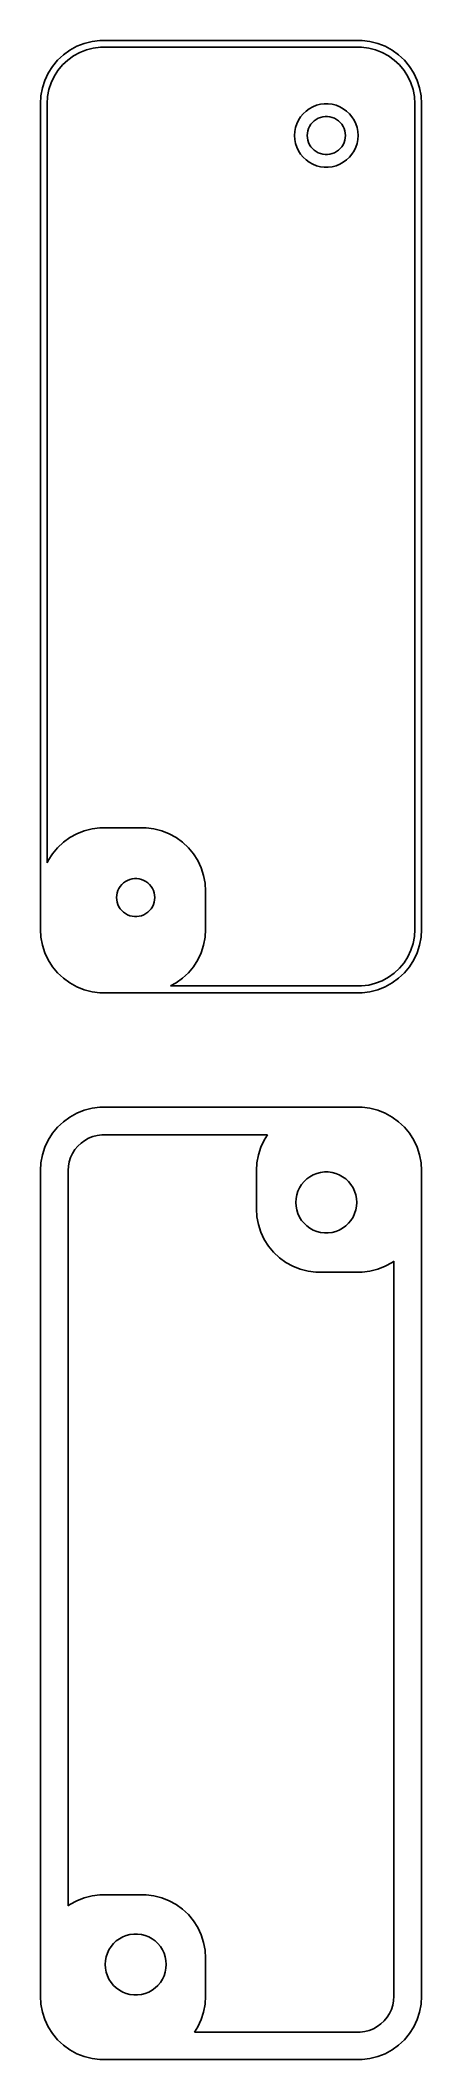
# Model space of a CAD drawing. Header units: metres. Extents: x -15 to 15, y 131 to 289.
import ezdxf

# ---------------------------------------------------------------- set-up
doc = ezdxf.new("R2010")
doc.units = ezdxf.units.M

msp = doc.modelspace()

# ---------------------------------------------------------------- linework, layer by layer
for p, q in [((-10.9369, 289.411), (-11.5451, 289.255)), ((-10.3139, 289.49), (-10.9369, 289.411)), ((10.3139, 289.49), (-10.3139, 289.49)), ((10.9369, 289.411), (10.3139, 289.49)), ((11.5451, 289.255), (10.9369, 289.411)), ((-13.6448, 287.923), (-14.0451, 287.439)), ((-13.1871, 288.353), (-13.6448, 287.923)), ((-13.2574, 287.559), (-12.8483, 287.943)), ((-12.6791, 288.722), (-13.1871, 288.353)), ((-12.8483, 287.943), (-12.3944, 288.273)), ((-12.1289, 289.024), (-12.6791, 288.722)), ((-12.3944, 288.273), (-11.9026, 288.543)), ((-11.5451, 289.255), (-12.1289, 289.024)), ((-11.9026, 288.543), (-11.3808, 288.75)), ((-11.3808, 288.75), (-10.8373, 288.889)), ((-10.8373, 288.889), (-10.2806, 288.96)), ((-10.2806, 288.96), (10.2806, 288.96)), ((10.2806, 288.96), (10.8373, 288.889)), ((10.8373, 288.889), (11.3808, 288.75)), ((11.3808, 288.75), (11.9026, 288.543)), ((12.1289, 289.024), (11.5451, 289.255)), ((11.9026, 288.543), (12.3944, 288.273)), ((12.6791, 288.722), (12.1289, 289.024)), ((12.3944, 288.273), (12.8483, 287.943)), ((13.1871, 288.353), (12.6791, 288.722)), ((12.8483, 287.943), (13.2574, 287.559)), ((13.6448, 287.923), (13.1871, 288.353)), ((14.0451, 287.439), (13.6448, 287.923)), ((-14.6489, 286.341), (-14.8429, 285.743)), ((-14.3815, 286.909), (-14.6489, 286.341)), ((-14.0451, 287.439), (-14.3815, 286.909)), ((-14.1547, 286.145), (-13.9158, 286.653)), ((-13.9158, 286.653), (-13.6151, 287.127)), ((-13.6151, 287.127), (-13.2574, 287.559)), ((13.2574, 287.559), (13.6151, 287.127)), ((13.6151, 287.127), (13.9158, 286.653)), ((13.9158, 286.653), (14.1547, 286.145)), ((14.3815, 286.909), (14.0451, 287.439)), ((14.6489, 286.341), (14.3815, 286.909)), ((14.8429, 285.743), (14.6489, 286.341)), ((-14.9606, 285.127), (-15, 284.5)), ((-14.8429, 285.743), (-14.9606, 285.127)), ((-14.4685, 284.5), (-14.4333, 285.06)), ((-14.4333, 285.06), (-14.3281, 285.611)), ((-14.3281, 285.611), (-14.1547, 286.145)), ((14.1547, 286.145), (14.3281, 285.611)), ((14.3281, 285.611), (14.4333, 285.06)), ((14.4333, 285.06), (14.4685, 284.5)), ((14.9606, 285.127), (14.8429, 285.743)), ((15, 284.5), (14.9606, 285.127)), ((-15, 284.5), (-15, 219.5)), ((-14.4685, 224.724), (-14.4685, 284.5)), ((5.30922, 283.204), (5.17555, 282.92)), ((5.47745, 283.469), (5.30922, 283.204)), ((5.67757, 283.711), (5.47745, 283.469)), ((5.90643, 283.926), (5.67757, 283.711)), ((6.16043, 284.111), (5.90643, 283.926)), ((6.43555, 284.262), (6.16043, 284.111)), ((6.28647, 282.882), (6.40654, 283.027)), ((6.40654, 283.027), (6.54385, 283.156)), ((6.72745, 284.378), (6.43555, 284.262)), ((6.54385, 283.156), (6.69626, 283.266)), ((6.69626, 283.266), (6.86133, 283.357)), ((7.03154, 284.456), (6.72745, 284.378)), ((6.86133, 283.357), (7.03647, 283.427)), ((7.34302, 284.495), (7.03154, 284.456)), ((7.03647, 283.427), (7.21892, 283.473)), ((7.21892, 283.473), (7.40581, 283.497)), ((7.65697, 284.495), (7.34302, 284.495)), ((7.40581, 283.497), (7.59418, 283.497)), ((7.59418, 283.497), (7.78107, 283.473)), ((7.96844, 284.456), (7.65697, 284.495)), ((7.78107, 283.473), (7.96352, 283.427)), ((7.96352, 283.427), (8.13866, 283.357)), ((8.27254, 284.378), (7.96844, 284.456)), ((8.13866, 283.357), (8.30373, 283.266)), ((8.56444, 284.262), (8.27254, 284.378)), ((8.30373, 283.266), (8.45613, 283.156)), ((8.45613, 283.156), (8.59344, 283.027)), ((8.83955, 284.111), (8.56444, 284.262)), ((8.59344, 283.027), (8.71352, 282.882)), ((9.09355, 283.926), (8.83955, 284.111)), ((9.32242, 283.711), (9.09355, 283.926)), ((9.52254, 283.469), (9.32242, 283.711)), ((9.69077, 283.204), (9.52254, 283.469)), ((9.82443, 282.92), (9.69077, 283.204)), ((14.4685, 284.5), (14.4685, 219.5)), ((15, 219.5), (15, 284.5)), ((5.0197, 282.313), (5, 282)), ((5, 282), (5.0197, 281.687)), ((5.07854, 282.622), (5.0197, 282.313)), ((5.0197, 281.687), (5.07854, 281.378)), ((5.17555, 282.92), (5.07854, 282.622)), ((6, 282), (6.01183, 282.188)), ((6.01183, 281.812), (6, 282)), ((6.01183, 282.188), (6.04712, 282.373)), ((6.04712, 281.627), (6.01183, 281.812)), ((6.04712, 282.373), (6.10533, 282.552)), ((6.10533, 281.448), (6.04712, 281.627)), ((6.10533, 282.552), (6.18553, 282.723)), ((6.18553, 281.277), (6.10533, 281.448)), ((6.18553, 282.723), (6.28647, 282.882)), ((8.71352, 282.882), (8.81445, 282.723)), ((8.81445, 282.723), (8.89465, 282.552)), ((8.89465, 281.448), (8.81445, 281.277)), ((8.89465, 282.552), (8.95287, 282.373)), ((8.95287, 281.627), (8.89465, 281.448)), ((8.95287, 282.373), (8.98816, 282.188)), ((8.98816, 281.812), (8.95287, 281.627)), ((8.98816, 282.188), (9, 282)), ((9, 282), (8.98816, 281.812)), ((9.92145, 282.622), (9.82443, 282.92)), ((9.98029, 282.313), (9.92145, 282.622)), ((9.92145, 281.378), (9.98029, 281.687)), ((10, 282), (9.98029, 282.313)), ((9.98029, 281.687), (10, 282)), ((5.07854, 281.378), (5.17555, 281.08)), ((5.17555, 281.08), (5.30922, 280.796)), ((5.30922, 280.796), (5.47745, 280.531)), ((5.47745, 280.531), (5.67757, 280.289)), ((5.67757, 280.289), (5.90643, 280.074)), ((5.90643, 280.074), (6.16043, 279.889)), ((6.16043, 279.889), (6.43555, 279.738)), ((6.28647, 281.118), (6.18553, 281.277)), ((6.40654, 280.973), (6.28647, 281.118)), ((6.54385, 280.844), (6.40654, 280.973)), ((6.69626, 280.734), (6.54385, 280.844)), ((6.86133, 280.643), (6.69626, 280.734)), ((7.03647, 280.573), (6.86133, 280.643)), ((7.21892, 280.527), (7.03647, 280.573)), ((7.40581, 280.503), (7.21892, 280.527)), ((7.59418, 280.503), (7.40581, 280.503)), ((7.78107, 280.527), (7.59418, 280.503)), ((7.96352, 280.573), (7.78107, 280.527)), ((8.13866, 280.643), (7.96352, 280.573)), ((8.30373, 280.734), (8.13866, 280.643)), ((8.45613, 280.844), (8.30373, 280.734)), ((8.59344, 280.973), (8.45613, 280.844)), ((8.56444, 279.738), (8.83955, 279.889)), ((8.71352, 281.118), (8.59344, 280.973)), ((8.81445, 281.277), (8.71352, 281.118)), ((8.83955, 279.889), (9.09355, 280.074)), ((9.09355, 280.074), (9.32242, 280.289)), ((9.32242, 280.289), (9.52254, 280.531)), ((9.52254, 280.531), (9.69077, 280.796)), ((9.69077, 280.796), (9.82443, 281.08)), ((9.82443, 281.08), (9.92145, 281.378)), ((6.43555, 279.738), (6.72745, 279.622)), ((6.72745, 279.622), (7.03154, 279.544)), ((7.03154, 279.544), (7.34302, 279.505)), ((7.34302, 279.505), (7.65697, 279.505)), ((7.65697, 279.505), (7.96844, 279.544)), ((7.96844, 279.544), (8.27254, 279.622)), ((8.27254, 279.622), (8.56444, 279.738)), ((-10.9369, 227.411), (-11.5451, 227.255)), ((-10.3139, 227.49), (-10.9369, 227.411)), ((-6.68604, 227.49), (-10.3139, 227.49)), ((-6.06308, 227.411), (-6.68604, 227.49)), ((-5.45491, 227.255), (-6.06308, 227.411)), ((-13.6448, 225.923), (-14.0451, 225.439)), ((-13.1871, 226.353), (-13.6448, 225.923)), ((-12.6791, 226.722), (-13.1871, 226.353)), ((-12.1289, 227.024), (-12.6791, 226.722)), ((-11.5451, 227.255), (-12.1289, 227.024)), ((-4.87109, 227.024), (-5.45491, 227.255)), ((-4.32086, 226.722), (-4.87109, 227.024)), ((-3.81287, 226.353), (-4.32086, 226.722)), ((-3.35515, 225.923), (-3.81287, 226.353)), ((-2.95491, 225.439), (-3.35515, 225.923)), ((-14.3815, 224.909), (-14.4685, 224.724)), ((-14.0451, 225.439), (-14.3815, 224.909)), ((-2.61845, 224.909), (-2.95491, 225.439)), ((-2.3511, 224.341), (-2.61845, 224.909)), ((-2.15707, 223.743), (-2.3511, 224.341)), ((-8.89465, 222.552), (-8.81445, 222.723)), ((-8.81445, 222.723), (-8.71352, 222.882)), ((-8.71352, 222.882), (-8.59344, 223.027)), ((-8.59344, 223.027), (-8.45613, 223.156)), ((-8.45613, 223.156), (-8.30373, 223.266)), ((-8.30373, 223.266), (-8.13866, 223.357)), ((-8.13866, 223.357), (-7.96352, 223.427)), ((-7.96352, 223.427), (-7.78107, 223.473)), ((-7.78107, 223.473), (-7.59418, 223.497)), ((-7.59418, 223.497), (-7.40581, 223.497)), ((-7.40581, 223.497), (-7.21892, 223.473)), ((-7.21892, 223.473), (-7.03647, 223.427)), ((-7.03647, 223.427), (-6.86133, 223.357)), ((-6.86133, 223.357), (-6.69626, 223.266)), ((-6.69626, 223.266), (-6.54385, 223.156)), ((-6.54385, 223.156), (-6.40654, 223.027)), ((-6.40654, 223.027), (-6.28647, 222.882)), ((-6.28647, 222.882), (-6.18553, 222.723)), ((-6.18553, 222.723), (-6.10533, 222.552)), ((-2.03941, 223.127), (-2.15707, 223.743)), ((-2, 222.5), (-2.03941, 223.127)), ((-9, 222), (-8.98816, 222.188)), ((-8.98816, 221.812), (-9, 222)), ((-8.98816, 222.188), (-8.95287, 222.373)), ((-8.95287, 221.627), (-8.98816, 221.812)), ((-8.95287, 222.373), (-8.89465, 222.552)), ((-8.89465, 221.448), (-8.95287, 221.627)), ((-8.81445, 221.277), (-8.89465, 221.448)), ((-8.71352, 221.118), (-8.81445, 221.277)), ((-8.59344, 220.973), (-8.71352, 221.118)), ((-6.28647, 221.118), (-6.40654, 220.973)), ((-6.18553, 221.277), (-6.28647, 221.118)), ((-6.10533, 221.448), (-6.18553, 221.277)), ((-6.10533, 222.552), (-6.04712, 222.373)), ((-6.04712, 221.627), (-6.10533, 221.448)), ((-6.04712, 222.373), (-6.01183, 222.188)), ((-6.01183, 221.812), (-6.04712, 221.627)), ((-6.01183, 222.188), (-6, 222)), ((-6, 222), (-6.01183, 221.812)), ((-2, 219.5), (-2, 222.5)), ((-15, 219.5), (-14.9606, 218.873)), ((-8.45613, 220.844), (-8.59344, 220.973)), ((-8.30373, 220.734), (-8.45613, 220.844)), ((-8.13866, 220.643), (-8.30373, 220.734)), ((-7.96352, 220.573), (-8.13866, 220.643)), ((-7.78107, 220.527), (-7.96352, 220.573)), ((-7.59418, 220.503), (-7.78107, 220.527)), ((-7.40581, 220.503), (-7.59418, 220.503)), ((-7.21892, 220.527), (-7.40581, 220.503)), ((-7.03647, 220.573), (-7.21892, 220.527)), ((-6.86133, 220.643), (-7.03647, 220.573)), ((-6.69626, 220.734), (-6.86133, 220.643)), ((-6.54385, 220.844), (-6.69626, 220.734)), ((-6.40654, 220.973), (-6.54385, 220.844)), ((-2.03941, 218.873), (-2, 219.5)), ((14.4685, 219.5), (14.4333, 218.94)), ((14.9606, 218.873), (15, 219.5)), ((-14.9606, 218.873), (-14.8429, 218.257)), ((-14.8429, 218.257), (-14.6489, 217.659)), ((-2.3511, 217.659), (-2.15707, 218.257)), ((-2.15707, 218.257), (-2.03941, 218.873)), ((14.1547, 217.855), (13.9158, 217.347)), ((14.3281, 218.389), (14.1547, 217.855)), ((14.4333, 218.94), (14.3281, 218.389)), ((14.6489, 217.659), (14.8429, 218.257)), ((14.8429, 218.257), (14.9606, 218.873)), ((-14.6489, 217.659), (-14.3815, 217.091)), ((-14.3815, 217.091), (-14.0451, 216.561)), ((-14.0451, 216.561), (-13.6448, 216.077)), ((-3.35515, 216.077), (-2.95491, 216.561)), ((-2.95491, 216.561), (-2.61845, 217.091)), ((-2.61845, 217.091), (-2.3511, 217.659)), ((13.2574, 216.441), (12.8483, 216.057)), ((13.6151, 216.873), (13.2574, 216.441)), ((13.9158, 217.347), (13.6151, 216.873)), ((13.6448, 216.077), (14.0451, 216.561)), ((14.0451, 216.561), (14.3815, 217.091)), ((14.3815, 217.091), (14.6489, 217.659)), ((-13.6448, 216.077), (-13.1871, 215.647)), ((-13.1871, 215.647), (-12.6791, 215.278)), ((-12.6791, 215.278), (-12.1289, 214.976)), ((-12.1289, 214.976), (-11.5451, 214.745)), ((-11.5451, 214.745), (-10.9369, 214.589)), ((-4.75392, 215.04), (-4.32086, 215.278)), ((10.2806, 215.04), (-4.75392, 215.04)), ((-4.32086, 215.278), (-3.81287, 215.647)), ((-3.81287, 215.647), (-3.35515, 216.077)), ((10.8373, 215.111), (10.2806, 215.04)), ((11.3808, 215.25), (10.8373, 215.111)), ((10.9369, 214.589), (11.5451, 214.745)), ((11.9026, 215.457), (11.3808, 215.25)), ((11.5451, 214.745), (12.1289, 214.976)), ((12.3944, 215.727), (11.9026, 215.457)), ((12.1289, 214.976), (12.6791, 215.278)), ((12.8483, 216.057), (12.3944, 215.727)), ((12.6791, 215.278), (13.1871, 215.647)), ((13.1871, 215.647), (13.6448, 216.077)), ((-10.9369, 214.589), (-10.3139, 214.51)), ((-10.3139, 214.51), (10.3139, 214.51)), ((10.3139, 214.51), (10.9369, 214.589)), ((-11.5451, 205.255), (-12.1289, 205.024)), ((-10.9369, 205.411), (-11.5451, 205.255)), ((-10.3139, 205.49), (-10.9369, 205.411)), ((10.3139, 205.49), (-10.3139, 205.49)), ((10.9369, 205.411), (10.3139, 205.49)), ((11.5451, 205.255), (10.9369, 205.411)), ((12.1289, 205.024), (11.5451, 205.255)), ((-13.6448, 203.923), (-14.0451, 203.439)), ((-13.1871, 204.353), (-13.6448, 203.923)), ((-12.6791, 204.722), (-13.1871, 204.353)), ((-12.1289, 205.024), (-12.6791, 204.722)), ((12.6791, 204.722), (12.1289, 205.024)), ((13.1871, 204.353), (12.6791, 204.722)), ((13.6448, 203.923), (13.1871, 204.353)), ((14.0451, 203.439), (13.6448, 203.923)), ((-14.6489, 202.341), (-14.8429, 201.743)), ((-14.3815, 202.909), (-14.6489, 202.341)), ((-14.0451, 203.439), (-14.3815, 202.909)), ((-12.4742, 201.86), (-12.2842, 202.16)), ((-12.2842, 202.16), (-12.0582, 202.433)), ((-12.0582, 202.433), (-11.7997, 202.675)), ((-11.7997, 202.675), (-11.5128, 202.884)), ((-11.5128, 202.884), (-11.2021, 203.055)), ((-11.2021, 203.055), (-10.8725, 203.185)), ((-10.8725, 203.185), (-10.5291, 203.273)), ((-10.5291, 203.273), (-10.1773, 203.318)), ((-10.1773, 203.318), (2.87805, 203.318)), ((2.3511, 202.341), (2.15707, 201.743)), ((2.61845, 202.909), (2.3511, 202.341)), ((2.87805, 203.318), (2.61845, 202.909)), ((14.3815, 202.909), (14.0451, 203.439)), ((14.6489, 202.341), (14.3815, 202.909)), ((14.8429, 201.743), (14.6489, 202.341)), ((-14.9606, 201.127), (-15, 200.5)), ((-15, 200.5), (-15, 135.5)), ((-14.8429, 201.743), (-14.9606, 201.127)), ((-12.8234, 200.5), (-12.8011, 200.854)), ((-12.8234, 142.617), (-12.8234, 200.5)), ((-12.8011, 200.854), (-12.7347, 201.202)), ((-12.7347, 201.202), (-12.6251, 201.539)), ((-12.6251, 201.539), (-12.4742, 201.86)), ((2.03941, 201.127), (2, 200.5)), ((2, 200.5), (2, 197.5)), ((2.15707, 201.743), (2.03941, 201.127)), ((6.75835, 200.283), (7.05028, 200.357)), ((7.05028, 200.357), (7.34929, 200.395)), ((7.34929, 200.395), (7.6507, 200.395)), ((7.6507, 200.395), (7.94971, 200.357)), ((7.94971, 200.357), (8.24164, 200.283)), ((14.9606, 201.127), (14.8429, 201.743)), ((15, 200.5), (14.9606, 201.127)), ((15, 135.5), (15, 200.5)), ((5.1754, 198.597), (5.26852, 198.883)), ((5.26852, 198.883), (5.39685, 199.156)), ((5.39685, 199.156), (5.55835, 199.411)), ((5.55835, 199.411), (5.75047, 199.643)), ((5.75047, 199.643), (5.97017, 199.849)), ((5.97017, 199.849), (6.214, 200.026)), ((6.214, 200.026), (6.47812, 200.172)), ((6.47812, 200.172), (6.75835, 200.283)), ((8.24164, 200.283), (8.52187, 200.172)), ((8.52187, 200.172), (8.78598, 200.026)), ((8.78598, 200.026), (9.02982, 199.849)), ((9.02982, 199.849), (9.24951, 199.643)), ((9.24951, 199.643), (9.44164, 199.411)), ((9.44164, 199.411), (9.60313, 199.156)), ((9.60313, 199.156), (9.73146, 198.883)), ((9.73146, 198.883), (9.82458, 198.597)), ((2, 197.5), (2.03941, 196.873)), ((5.09999, 198), (5.11891, 198.301)), ((5.11891, 197.699), (5.09999, 198)), ((5.11891, 198.301), (5.1754, 198.597)), ((5.1754, 197.403), (5.11891, 197.699)), ((5.26852, 197.117), (5.1754, 197.403)), ((9.82458, 197.403), (9.73146, 197.117)), ((9.82458, 198.597), (9.88107, 198.301)), ((9.88107, 197.699), (9.82458, 197.403)), ((9.88107, 198.301), (9.89999, 198)), ((9.89999, 198), (9.88107, 197.699)), ((2.03941, 196.873), (2.15707, 196.257)), ((2.15707, 196.257), (2.3511, 195.659)), ((2.3511, 195.659), (2.61845, 195.091)), ((5.39685, 196.844), (5.26852, 197.117)), ((5.55835, 196.589), (5.39685, 196.844)), ((5.75047, 196.357), (5.55835, 196.589)), ((5.97017, 196.151), (5.75047, 196.357)), ((6.214, 195.974), (5.97017, 196.151)), ((6.47812, 195.828), (6.214, 195.974)), ((6.75835, 195.717), (6.47812, 195.828)), ((7.05028, 195.643), (6.75835, 195.717)), ((7.34929, 195.605), (7.05028, 195.643)), ((7.6507, 195.605), (7.34929, 195.605)), ((7.94971, 195.643), (7.6507, 195.605)), ((8.24164, 195.717), (7.94971, 195.643)), ((8.52187, 195.828), (8.24164, 195.717)), ((8.78598, 195.974), (8.52187, 195.828)), ((9.02982, 196.151), (8.78598, 195.974)), ((9.24951, 196.357), (9.02982, 196.151)), ((9.44164, 196.589), (9.24951, 196.357)), ((9.60313, 196.844), (9.44164, 196.589)), ((9.73146, 197.117), (9.60313, 196.844)), ((2.61845, 195.091), (2.95491, 194.561)), ((2.95491, 194.561), (3.35515, 194.077)), ((3.35515, 194.077), (3.81287, 193.647)), ((3.81287, 193.647), (4.32086, 193.278)), ((4.32086, 193.278), (4.87109, 192.976)), ((4.87109, 192.976), (5.45491, 192.745)), ((5.45491, 192.745), (6.06308, 192.589)), ((6.06308, 192.589), (6.68604, 192.51)), ((6.68604, 192.51), (10.3139, 192.51)), ((10.3139, 192.51), (10.9369, 192.589)), ((10.9369, 192.589), (11.5451, 192.745)), ((11.5451, 192.745), (12.1289, 192.976)), ((12.1289, 192.976), (12.6791, 193.278)), ((12.6791, 193.278), (12.8234, 193.383)), ((12.8234, 193.383), (12.8234, 135.5)), ((-11.5451, 143.255), (-12.1289, 143.024)), ((-10.9369, 143.411), (-11.5451, 143.255)), ((-10.3139, 143.49), (-10.9369, 143.411)), ((-6.68604, 143.49), (-10.3139, 143.49)), ((-6.06308, 143.411), (-6.68604, 143.49)), ((-5.45491, 143.255), (-6.06308, 143.411)), ((-4.87109, 143.024), (-5.45491, 143.255)), ((-12.6791, 142.722), (-12.8234, 142.617)), ((-12.1289, 143.024), (-12.6791, 142.722)), ((-4.32086, 142.722), (-4.87109, 143.024)), ((-3.81287, 142.353), (-4.32086, 142.722)), ((-3.35515, 141.923), (-3.81287, 142.353)), ((-2.95491, 141.439), (-3.35515, 141.923)), ((-9.02982, 139.849), (-8.78598, 140.026)), ((-8.78598, 140.026), (-8.52187, 140.172)), ((-8.52187, 140.172), (-8.24164, 140.283)), ((-8.24164, 140.283), (-7.94971, 140.357)), ((-7.94971, 140.357), (-7.6507, 140.395)), ((-7.6507, 140.395), (-7.34929, 140.395)), ((-7.34929, 140.395), (-7.05028, 140.357)), ((-7.05028, 140.357), (-6.75835, 140.283)), ((-6.75835, 140.283), (-6.47812, 140.172)), ((-6.47812, 140.172), (-6.214, 140.026)), ((-6.214, 140.026), (-5.97017, 139.849)), ((-2.61845, 140.909), (-2.95491, 141.439)), ((-2.3511, 140.341), (-2.61845, 140.909)), ((-2.15707, 139.743), (-2.3511, 140.341)), ((-9.88107, 138.301), (-9.82458, 138.597)), ((-9.82458, 138.597), (-9.73146, 138.883)), ((-9.73146, 138.883), (-9.60313, 139.156)), ((-9.60313, 139.156), (-9.44164, 139.411)), ((-9.44164, 139.411), (-9.24951, 139.643)), ((-9.24951, 139.643), (-9.02982, 139.849)), ((-5.97017, 139.849), (-5.75047, 139.643)), ((-5.75047, 139.643), (-5.55835, 139.411)), ((-5.55835, 139.411), (-5.39685, 139.156)), ((-5.39685, 139.156), (-5.26852, 138.883)), ((-5.26852, 138.883), (-5.1754, 138.597)), ((-5.1754, 138.597), (-5.11891, 138.301)), ((-2.03941, 139.127), (-2.15707, 139.743)), ((-2, 138.5), (-2.03941, 139.127)), ((-2, 135.5), (-2, 138.5)), ((-9.89999, 138), (-9.88107, 138.301)), ((-9.88107, 137.699), (-9.89999, 138)), ((-9.82458, 137.403), (-9.88107, 137.699)), ((-9.73146, 137.117), (-9.82458, 137.403)), ((-9.60313, 136.844), (-9.73146, 137.117)), ((-9.44164, 136.589), (-9.60313, 136.844)), ((-5.39685, 136.844), (-5.55835, 136.589)), ((-5.26852, 137.117), (-5.39685, 136.844)), ((-5.1754, 137.403), (-5.26852, 137.117)), ((-5.11891, 137.699), (-5.1754, 137.403)), ((-5.11891, 138.301), (-5.09999, 138)), ((-5.09999, 138), (-5.11891, 137.699)), ((-15, 135.5), (-14.9606, 134.873)), ((-9.24951, 136.357), (-9.44164, 136.589)), ((-9.02982, 136.151), (-9.24951, 136.357)), ((-8.78598, 135.974), (-9.02982, 136.151)), ((-8.52187, 135.828), (-8.78598, 135.974)), ((-8.24164, 135.717), (-8.52187, 135.828)), ((-7.94971, 135.643), (-8.24164, 135.717)), ((-7.6507, 135.605), (-7.94971, 135.643)), ((-7.34929, 135.605), (-7.6507, 135.605)), ((-7.05028, 135.643), (-7.34929, 135.605)), ((-6.75835, 135.717), (-7.05028, 135.643)), ((-6.47812, 135.828), (-6.75835, 135.717)), ((-6.214, 135.974), (-6.47812, 135.828)), ((-5.97017, 136.151), (-6.214, 135.974)), ((-5.75047, 136.357), (-5.97017, 136.151)), ((-5.55835, 136.589), (-5.75047, 136.357)), ((-2.03941, 134.873), (-2, 135.5)), ((12.8011, 135.146), (12.7347, 134.798)), ((12.8234, 135.5), (12.8011, 135.146)), ((14.9606, 134.873), (15, 135.5)), ((-14.9606, 134.873), (-14.8429, 134.257)), ((-14.8429, 134.257), (-14.6489, 133.659)), ((-14.6489, 133.659), (-14.3815, 133.091)), ((-2.61845, 133.091), (-2.3511, 133.659)), ((-2.3511, 133.659), (-2.15707, 134.257)), ((-2.15707, 134.257), (-2.03941, 134.873)), ((12.0582, 133.567), (11.7997, 133.325)), ((12.2842, 133.84), (12.0582, 133.567)), ((12.4742, 134.14), (12.2842, 133.84)), ((12.6251, 134.461), (12.4742, 134.14)), ((12.7347, 134.798), (12.6251, 134.461)), ((14.3815, 133.091), (14.6489, 133.659)), ((14.6489, 133.659), (14.8429, 134.257)), ((14.8429, 134.257), (14.9606, 134.873)), ((-14.3815, 133.091), (-14.0451, 132.561)), ((-14.0451, 132.561), (-13.6448, 132.077)), ((-13.6448, 132.077), (-13.1871, 131.647)), ((-2.87805, 132.682), (-2.61845, 133.091)), ((10.1773, 132.682), (-2.87805, 132.682)), ((10.5291, 132.727), (10.1773, 132.682)), ((10.8725, 132.815), (10.5291, 132.727)), ((11.2021, 132.945), (10.8725, 132.815)), ((11.5128, 133.116), (11.2021, 132.945)), ((11.7997, 133.325), (11.5128, 133.116)), ((13.1871, 131.647), (13.6448, 132.077)), ((13.6448, 132.077), (14.0451, 132.561)), ((14.0451, 132.561), (14.3815, 133.091)), ((-13.1871, 131.647), (-12.6791, 131.278)), ((-12.6791, 131.278), (-12.1289, 130.976)), ((-12.1289, 130.976), (-11.5451, 130.745)), ((-11.5451, 130.745), (-10.9369, 130.589)), ((-10.9369, 130.589), (-10.3139, 130.51)), ((-10.3139, 130.51), (10.3139, 130.51)), ((10.3139, 130.51), (10.9369, 130.589)), ((10.9369, 130.589), (11.5451, 130.745)), ((11.5451, 130.745), (12.1289, 130.976)), ((12.1289, 130.976), (12.6791, 131.278)), ((12.6791, 131.278), (13.1871, 131.647))]:
    msp.add_line(p, q)

doc.saveas('drawing.dxf')
